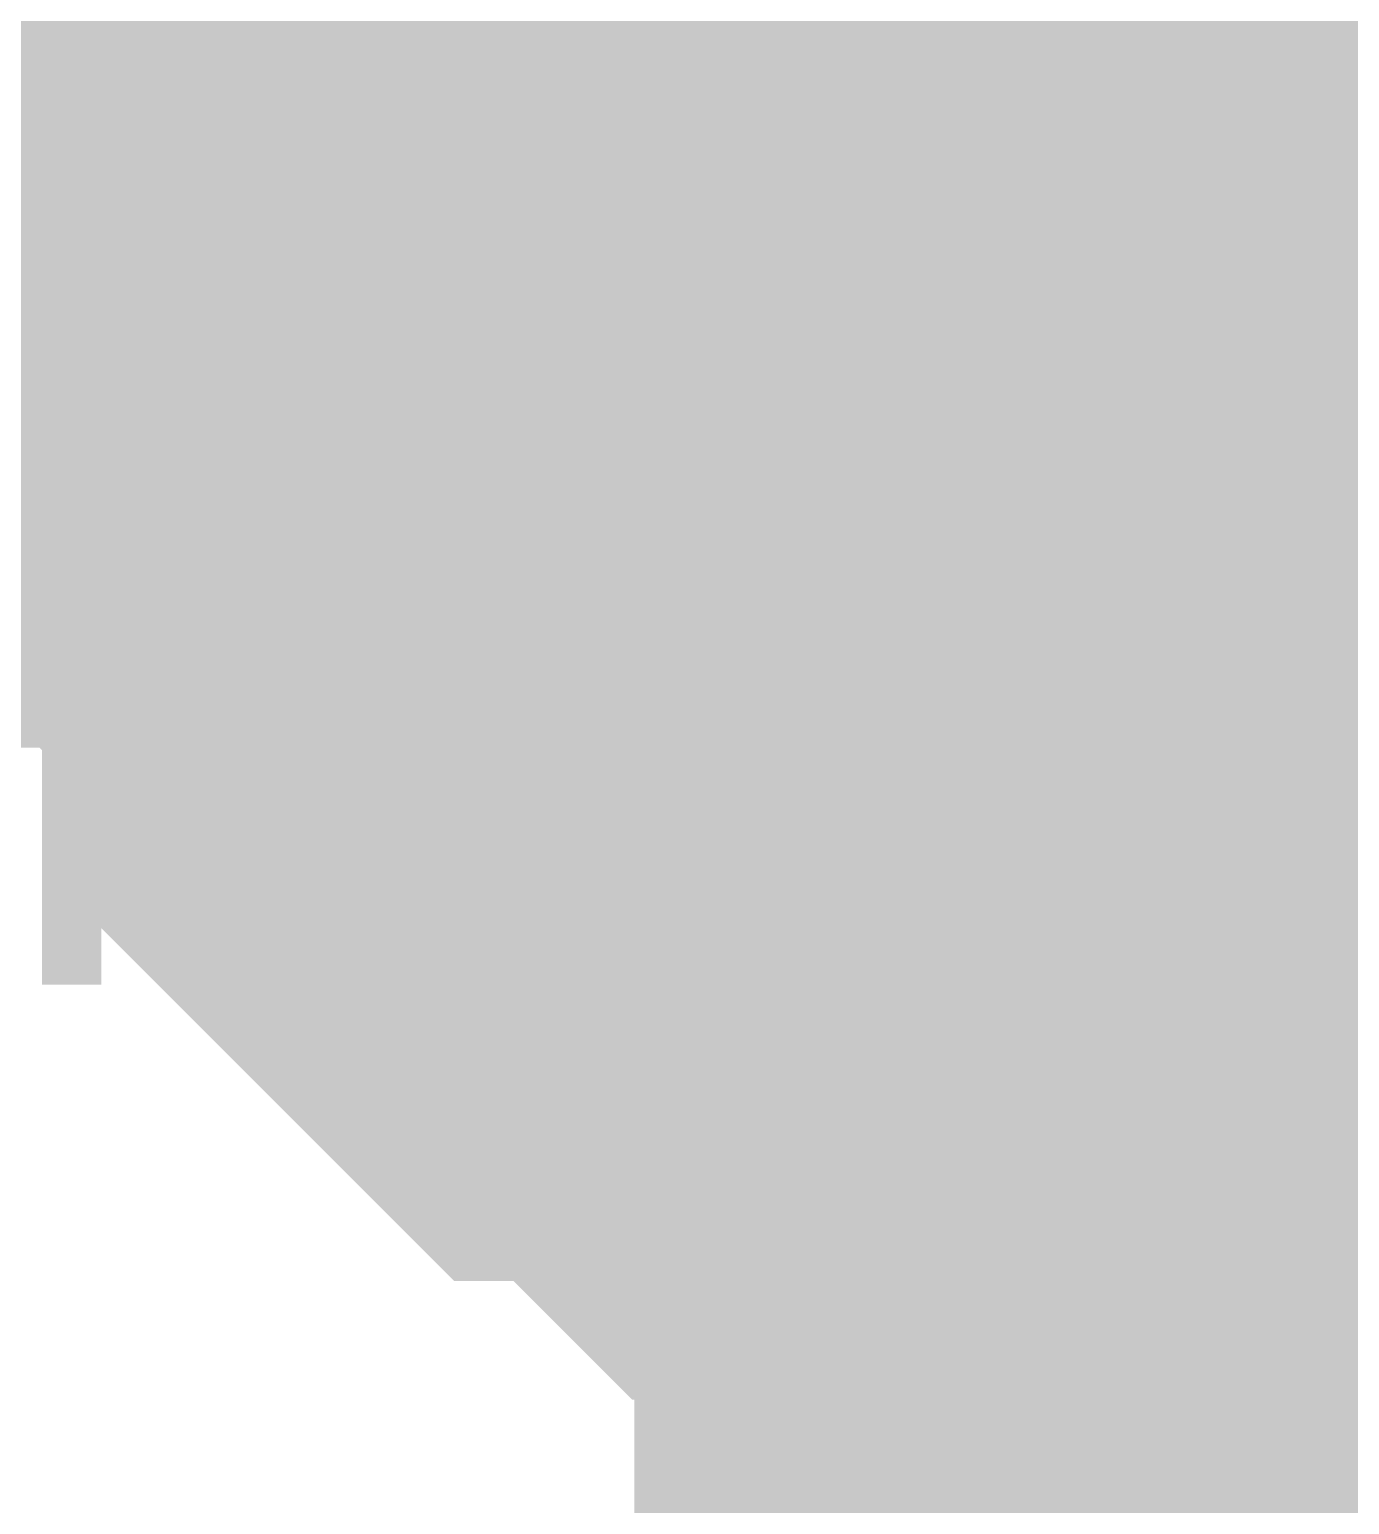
# Model space of a CAD drawing. Header units: inches. Extents: x 0 to 841, y 0 to 594.
# Drawn here: x 774.186 to 775.186, y 324.036 to 325.154 of the extents above; entities that cross this region are included whole.
import ezdxf

# ---------------------------------------------------------------- set-up
doc = ezdxf.new("R2010")
doc.units = ezdxf.units.IN
doc.layers.add('Sheet', color=255, linetype='Continuous')

msp = doc.modelspace()

# ---------------------------------------------------------------- linework, layer by layer
at = {"layer": 'Sheet'}
for points in [[(775.019, 324.9841, 0.7493, 0.7493, 0), (775.019, 327.4995, 0.7493, 0.7493, 0), (775.019, 327.4995, 0.7493, 0.7493, 0)], [(774.2554, 324.9841, 0.2997, 0.2997, 0), (774.2554, 325.029, 0.2997, 0.2997, 0), (774.2554, 325.074, 0.2997, 0.2997, 0), (774.2554, 325.074, 0.2997, 0.2997, 0), (774.2554, 325.1189, 0.2997, 0.2997, 0), (774.2554, 325.1638, 0.2997, 0.2997, 0), (774.3003, 325.2087, 0.2997, 0.2997, 0), (774.3003, 325.2536, 0.2997, 0.2997, 0), (774.3003, 325.2536, 0.2997, 0.2997, 0), (774.3452, 325.2985, 0.2997, 0.2997, 0), (774.3452, 325.3435, 0.2997, 0.2997, 0)], [(774.2554, 324.9841, 0.2997, 0.2997, 0), (774.2554, 325.029, 0.2997, 0.2997, 0), (774.2554, 325.074, 0.2997, 0.2997, 0), (774.2554, 325.074, 0.2997, 0.2997, 0), (774.2554, 325.1189, 0.2997, 0.2997, 0), (774.2554, 325.1638, 0.2997, 0.2997, 0), (774.3003, 325.2087, 0.2997, 0.2997, 0), (774.3003, 325.2536, 0.2997, 0.2997, 0), (774.3003, 325.2536, 0.2997, 0.2997, 0), (774.3452, 325.2985, 0.2997, 0.2997, 0), (774.3452, 325.3435, 0.2997, 0.2997, 0)], [(774.2554, 324.9841, 0.2997, 0.2997, 0), (774.2554, 325.029, 0.2997, 0.2997, 0), (774.2554, 325.074, 0.2997, 0.2997, 0), (774.2554, 325.074, 0.2997, 0.2997, 0), (774.2554, 325.1189, 0.2997, 0.2997, 0), (774.2554, 325.1638, 0.2997, 0.2997, 0), (774.3003, 325.2087, 0.2997, 0.2997, 0), (774.3003, 325.2536, 0.2997, 0.2997, 0), (774.3003, 325.2536, 0.2997, 0.2997, 0), (774.3452, 325.2985, 0.2997, 0.2997, 0), (774.3452, 325.3435, 0.2997, 0.2997, 0)], [(774.2554, 324.9841, 0.2997, 0.2997, 0), (774.2554, 325.029, 0.2997, 0.2997, 0), (774.2554, 325.074, 0.2997, 0.2997, 0), (774.2554, 325.074, 0.2997, 0.2997, 0), (774.2554, 325.1189, 0.2997, 0.2997, 0), (774.2554, 325.1638, 0.2997, 0.2997, 0), (774.3003, 325.2087, 0.2997, 0.2997, 0), (774.3003, 325.2536, 0.2997, 0.2997, 0), (774.3003, 325.2536, 0.2997, 0.2997, 0), (774.3452, 325.2985, 0.2997, 0.2997, 0), (774.3452, 325.3435, 0.2997, 0.2997, 0)], [(774.48, 324.9841, 0.2997, 0.2997, 0), (774.48, 325.029, 0.2997, 0.2997, 0), (774.48, 325.029, 0.2997, 0.2997, 0), (774.48, 325.074, 0.2997, 0.2997, 0), (774.48, 325.074, 0.2997, 0.2997, 0), (774.48, 325.1189, 0.2997, 0.2997, 0), (774.5249, 325.1189, 0.2997, 0.2997, 0), (774.5249, 325.1638, 0.2997, 0.2997, 0), (774.5249, 325.1638, 0.2997, 0.2997, 0), (774.5249, 325.2087, 0.2997, 0.2997, 0), (774.5249, 325.2087, 0.2997, 0.2997, 0), (774.5698, 325.2536, 0.2997, 0.2997, 0), (774.5698, 325.2536, 0.2997, 0.2997, 0), (774.5698, 325.2985, 0.2997, 0.2997, 0), (774.6147, 325.2985, 0.2997, 0.2997, 0), (774.6147, 325.2985, 0.2997, 0.2997, 0), (774.6147, 325.3435, 0.2997, 0.2997, 0)], [(774.48, 324.9841, 0.2997, 0.2997, 0), (774.48, 325.029, 0.2997, 0.2997, 0), (774.48, 325.029, 0.2997, 0.2997, 0), (774.48, 325.074, 0.2997, 0.2997, 0), (774.48, 325.074, 0.2997, 0.2997, 0), (774.48, 325.1189, 0.2997, 0.2997, 0), (774.5249, 325.1189, 0.2997, 0.2997, 0), (774.5249, 325.1638, 0.2997, 0.2997, 0), (774.5249, 325.1638, 0.2997, 0.2997, 0), (774.5249, 325.2087, 0.2997, 0.2997, 0), (774.5249, 325.2087, 0.2997, 0.2997, 0), (774.5698, 325.2536, 0.2997, 0.2997, 0), (774.5698, 325.2536, 0.2997, 0.2997, 0), (774.5698, 325.2985, 0.2997, 0.2997, 0), (774.6147, 325.2985, 0.2997, 0.2997, 0), (774.6147, 325.2985, 0.2997, 0.2997, 0), (774.6147, 325.3435, 0.2997, 0.2997, 0)], [(774.48, 324.9841, 0.2997, 0.2997, 0), (774.48, 325.029, 0.2997, 0.2997, 0), (774.48, 325.029, 0.2997, 0.2997, 0), (774.48, 325.074, 0.2997, 0.2997, 0), (774.48, 325.074, 0.2997, 0.2997, 0), (774.48, 325.1189, 0.2997, 0.2997, 0), (774.5249, 325.1189, 0.2997, 0.2997, 0), (774.5249, 325.1638, 0.2997, 0.2997, 0), (774.5249, 325.1638, 0.2997, 0.2997, 0), (774.5249, 325.2087, 0.2997, 0.2997, 0), (774.5249, 325.2087, 0.2997, 0.2997, 0), (774.5698, 325.2536, 0.2997, 0.2997, 0), (774.5698, 325.2536, 0.2997, 0.2997, 0), (774.5698, 325.2985, 0.2997, 0.2997, 0), (774.6147, 325.2985, 0.2997, 0.2997, 0), (774.6147, 325.2985, 0.2997, 0.2997, 0), (774.6147, 325.3435, 0.2997, 0.2997, 0)], [(752.5162, 324.9841, 0.7493, 0.7493, 0), (760.0171, 324.9841, 0.7493, 0.7493, 0), (775.019, 324.9841, 0.7493, 0.7493, 0)], [(775.019, 324.9841, 0.7493, 0.7493, 0), (775.019, 319.4592, 0.7493, 0.7493, 0)], [(774.2554, 324.9841, 0.0991, 0.0991, 0), (774.2554, 325.029, 0.0991, 0.0991, 0), (774.2554, 325.074, 0.0991, 0.0991, 0), (774.2554, 325.074, 0.0991, 0.0991, 0), (774.2554, 325.1189, 0.0991, 0.0991, 0), (774.2554, 325.1638, 0.0991, 0.0991, 0), (774.3003, 325.2087, 0.0991, 0.0991, 0)], [(774.2554, 324.9841, 0.0991, 0.0991, 0), (774.2554, 325.029, 0.0991, 0.0991, 0), (774.2554, 325.074, 0.0991, 0.0991, 0), (774.2554, 325.074, 0.0991, 0.0991, 0), (774.2554, 325.1189, 0.0991, 0.0991, 0), (774.2554, 325.1638, 0.0991, 0.0991, 0), (774.3003, 325.2087, 0.0991, 0.0991, 0)], [(774.2554, 324.9841, 0.0991, 0.0991, 0), (774.2554, 325.029, 0.0991, 0.0991, 0), (774.2554, 325.074, 0.0991, 0.0991, 0), (774.2554, 325.074, 0.0991, 0.0991, 0), (774.2554, 325.1189, 0.0991, 0.0991, 0), (774.2554, 325.1638, 0.0991, 0.0991, 0), (774.3003, 325.2087, 0.0991, 0.0991, 0)], [(774.2554, 324.9841, 0.0991, 0.0991, 0), (774.2554, 325.029, 0.0991, 0.0991, 0), (774.2554, 325.074, 0.0991, 0.0991, 0), (774.2554, 325.074, 0.0991, 0.0991, 0), (774.2554, 325.1189, 0.0991, 0.0991, 0), (774.2554, 325.1638, 0.0991, 0.0991, 0), (774.3003, 325.2087, 0.0991, 0.0991, 0)], [(774.48, 324.9841, 0.0991, 0.0991, 0), (774.48, 325.029, 0.0991, 0.0991, 0), (774.48, 325.029, 0.0991, 0.0991, 0), (774.48, 325.074, 0.0991, 0.0991, 0), (774.48, 325.074, 0.0991, 0.0991, 0), (774.48, 325.1189, 0.0991, 0.0991, 0), (774.5249, 325.1189, 0.0991, 0.0991, 0), (774.5249, 325.1638, 0.0991, 0.0991, 0), (774.5249, 325.1638, 0.0991, 0.0991, 0), (774.5249, 325.2087, 0.0991, 0.0991, 0)], [(774.48, 324.9841, 0.0991, 0.0991, 0), (774.48, 325.029, 0.0991, 0.0991, 0), (774.48, 325.029, 0.0991, 0.0991, 0), (774.48, 325.074, 0.0991, 0.0991, 0), (774.48, 325.074, 0.0991, 0.0991, 0), (774.48, 325.1189, 0.0991, 0.0991, 0), (774.5249, 325.1189, 0.0991, 0.0991, 0), (774.5249, 325.1638, 0.0991, 0.0991, 0), (774.5249, 325.1638, 0.0991, 0.0991, 0), (774.5249, 325.2087, 0.0991, 0.0991, 0)], [(774.48, 324.9841, 0.0991, 0.0991, 0), (774.48, 325.029, 0.0991, 0.0991, 0), (774.48, 325.029, 0.0991, 0.0991, 0), (774.48, 325.074, 0.0991, 0.0991, 0), (774.48, 325.074, 0.0991, 0.0991, 0), (774.48, 325.1189, 0.0991, 0.0991, 0), (774.5249, 325.1189, 0.0991, 0.0991, 0), (774.5249, 325.1638, 0.0991, 0.0991, 0), (774.5249, 325.1638, 0.0991, 0.0991, 0), (774.5249, 325.2087, 0.0991, 0.0991, 0)], [(775.019, 324.2205, 0.2997, 0.2997, 0), (774.974, 324.2205, 0.2997, 0.2997, 0), (774.9291, 324.2205, 0.2997, 0.2997, 0), (774.8842, 324.2205, 0.2997, 0.2997, 0), (774.8393, 324.2205, 0.2997, 0.2997, 0), (774.8393, 324.2654, 0.2997, 0.2997, 0), (774.7944, 324.2654, 0.2997, 0.2997, 0), (774.7495, 324.2654, 0.2997, 0.2997, 0), (774.7045, 324.2654, 0.2997, 0.2997, 0), (774.6596, 324.3103, 0.2997, 0.2997, 0), (774.6596, 324.3103, 0.2997, 0.2997, 0), (774.6147, 324.3553, 0.2997, 0.2997, 0), (774.5698, 324.3553, 0.2997, 0.2997, 0), (774.5698, 324.3553, 0.2997, 0.2997, 0), (774.5249, 324.4002, 0.2997, 0.2997, 0), (774.48, 324.4451, 0.2997, 0.2997, 0), (774.48, 324.4451, 0.2997, 0.2997, 0), (774.4351, 324.49, 0.2997, 0.2997, 0), (774.4351, 324.49, 0.2997, 0.2997, 0), (774.3901, 324.5349, 0.2997, 0.2997, 0), (774.3901, 324.5799, 0.2997, 0.2997, 0), (774.3452, 324.5799, 0.2997, 0.2997, 0), (774.3452, 324.6248, 0.2997, 0.2997, 0), (774.3452, 324.6697, 0.2997, 0.2997, 0), (774.3003, 324.7146, 0.2997, 0.2997, 0), (774.3003, 324.7146, 0.2997, 0.2997, 0), (774.3003, 324.7595, 0.2997, 0.2997, 0), (774.2554, 324.8044, 0.2997, 0.2997, 0), (774.2554, 324.8494, 0.2997, 0.2997, 0), (774.2554, 324.8943, 0.2997, 0.2997, 0), (774.2554, 324.8943, 0.2997, 0.2997, 0), (774.2554, 324.9392, 0.2997, 0.2997, 0), (774.2554, 324.9841, 0.2997, 0.2997, 0)], [(774.2554, 324.9841, 0.2997, 0.2997, 0), (774.2554, 324.9841, 0.2997, 0.2997, 0)], [(775.019, 324.2205, 0.2997, 0.2997, 0), (774.974, 324.2205, 0.2997, 0.2997, 0), (774.9291, 324.2205, 0.2997, 0.2997, 0), (774.8842, 324.2205, 0.2997, 0.2997, 0), (774.8393, 324.2205, 0.2997, 0.2997, 0), (774.8393, 324.2654, 0.2997, 0.2997, 0), (774.7944, 324.2654, 0.2997, 0.2997, 0), (774.7495, 324.2654, 0.2997, 0.2997, 0), (774.7045, 324.2654, 0.2997, 0.2997, 0), (774.6596, 324.3103, 0.2997, 0.2997, 0), (774.6596, 324.3103, 0.2997, 0.2997, 0), (774.6147, 324.3553, 0.2997, 0.2997, 0), (774.5698, 324.3553, 0.2997, 0.2997, 0), (774.5698, 324.3553, 0.2997, 0.2997, 0), (774.5249, 324.4002, 0.2997, 0.2997, 0), (774.48, 324.4451, 0.2997, 0.2997, 0), (774.48, 324.4451, 0.2997, 0.2997, 0), (774.4351, 324.49, 0.2997, 0.2997, 0), (774.4351, 324.49, 0.2997, 0.2997, 0), (774.3901, 324.5349, 0.2997, 0.2997, 0), (774.3901, 324.5799, 0.2997, 0.2997, 0), (774.3452, 324.5799, 0.2997, 0.2997, 0), (774.3452, 324.6248, 0.2997, 0.2997, 0), (774.3452, 324.6697, 0.2997, 0.2997, 0), (774.3003, 324.7146, 0.2997, 0.2997, 0), (774.3003, 324.7146, 0.2997, 0.2997, 0), (774.3003, 324.7595, 0.2997, 0.2997, 0), (774.2554, 324.8044, 0.2997, 0.2997, 0), (774.2554, 324.8494, 0.2997, 0.2997, 0), (774.2554, 324.8943, 0.2997, 0.2997, 0), (774.2554, 324.8943, 0.2997, 0.2997, 0), (774.2554, 324.9392, 0.2997, 0.2997, 0), (774.2554, 324.9841, 0.2997, 0.2997, 0)], [(774.2554, 324.9841, 0.2997, 0.2997, 0), (774.2554, 324.9841, 0.2997, 0.2997, 0)], [(775.019, 324.2205, 0.2997, 0.2997, 0), (774.974, 324.2205, 0.2997, 0.2997, 0), (774.9291, 324.2205, 0.2997, 0.2997, 0), (774.8842, 324.2205, 0.2997, 0.2997, 0), (774.8393, 324.2205, 0.2997, 0.2997, 0), (774.8393, 324.2654, 0.2997, 0.2997, 0), (774.7944, 324.2654, 0.2997, 0.2997, 0), (774.7495, 324.2654, 0.2997, 0.2997, 0), (774.7045, 324.2654, 0.2997, 0.2997, 0), (774.6596, 324.3103, 0.2997, 0.2997, 0), (774.6596, 324.3103, 0.2997, 0.2997, 0), (774.6147, 324.3553, 0.2997, 0.2997, 0), (774.5698, 324.3553, 0.2997, 0.2997, 0), (774.5698, 324.3553, 0.2997, 0.2997, 0), (774.5249, 324.4002, 0.2997, 0.2997, 0), (774.48, 324.4451, 0.2997, 0.2997, 0), (774.48, 324.4451, 0.2997, 0.2997, 0), (774.4351, 324.49, 0.2997, 0.2997, 0), (774.4351, 324.49, 0.2997, 0.2997, 0), (774.3901, 324.5349, 0.2997, 0.2997, 0), (774.3901, 324.5799, 0.2997, 0.2997, 0), (774.3452, 324.5799, 0.2997, 0.2997, 0), (774.3452, 324.6248, 0.2997, 0.2997, 0), (774.3452, 324.6697, 0.2997, 0.2997, 0), (774.3003, 324.7146, 0.2997, 0.2997, 0), (774.3003, 324.7146, 0.2997, 0.2997, 0), (774.3003, 324.7595, 0.2997, 0.2997, 0), (774.2554, 324.8044, 0.2997, 0.2997, 0), (774.2554, 324.8494, 0.2997, 0.2997, 0), (774.2554, 324.8943, 0.2997, 0.2997, 0), (774.2554, 324.8943, 0.2997, 0.2997, 0), (774.2554, 324.9392, 0.2997, 0.2997, 0), (774.2554, 324.9841, 0.2997, 0.2997, 0)], [(774.2554, 324.9841, 0.2997, 0.2997, 0), (774.2554, 324.9841, 0.2997, 0.2997, 0)], [(775.019, 324.2205, 0.2997, 0.2997, 0), (774.974, 324.2205, 0.2997, 0.2997, 0), (774.9291, 324.2205, 0.2997, 0.2997, 0), (774.8842, 324.2205, 0.2997, 0.2997, 0), (774.8393, 324.2205, 0.2997, 0.2997, 0), (774.8393, 324.2654, 0.2997, 0.2997, 0), (774.7944, 324.2654, 0.2997, 0.2997, 0), (774.7495, 324.2654, 0.2997, 0.2997, 0), (774.7045, 324.2654, 0.2997, 0.2997, 0), (774.6596, 324.3103, 0.2997, 0.2997, 0), (774.6596, 324.3103, 0.2997, 0.2997, 0), (774.6147, 324.3553, 0.2997, 0.2997, 0), (774.5698, 324.3553, 0.2997, 0.2997, 0), (774.5698, 324.3553, 0.2997, 0.2997, 0), (774.5249, 324.4002, 0.2997, 0.2997, 0), (774.48, 324.4451, 0.2997, 0.2997, 0), (774.48, 324.4451, 0.2997, 0.2997, 0), (774.4351, 324.49, 0.2997, 0.2997, 0), (774.4351, 324.49, 0.2997, 0.2997, 0), (774.3901, 324.5349, 0.2997, 0.2997, 0), (774.3901, 324.5799, 0.2997, 0.2997, 0), (774.3452, 324.5799, 0.2997, 0.2997, 0), (774.3452, 324.6248, 0.2997, 0.2997, 0), (774.3452, 324.6697, 0.2997, 0.2997, 0), (774.3003, 324.7146, 0.2997, 0.2997, 0), (774.3003, 324.7146, 0.2997, 0.2997, 0), (774.3003, 324.7595, 0.2997, 0.2997, 0), (774.2554, 324.8044, 0.2997, 0.2997, 0), (774.2554, 324.8494, 0.2997, 0.2997, 0), (774.2554, 324.8943, 0.2997, 0.2997, 0), (774.2554, 324.8943, 0.2997, 0.2997, 0), (774.2554, 324.9392, 0.2997, 0.2997, 0), (774.2554, 324.9841, 0.2997, 0.2997, 0)], [(774.2554, 324.9841, 0.2997, 0.2997, 0), (774.2554, 324.9841, 0.2997, 0.2997, 0)], [(775.019, 324.49, 0.2997, 0.2997, 0), (774.974, 324.49, 0.2997, 0.2997, 0), (774.974, 324.49, 0.2997, 0.2997, 0), (774.9291, 324.49, 0.2997, 0.2997, 0), (774.8842, 324.49, 0.2997, 0.2997, 0), (774.8842, 324.49, 0.2997, 0.2997, 0), (774.8393, 324.5349, 0.2997, 0.2997, 0), (774.8393, 324.5349, 0.2997, 0.2997, 0), (774.7944, 324.5349, 0.2997, 0.2997, 0), (774.7944, 324.5349, 0.2997, 0.2997, 0), (774.7495, 324.5349, 0.2997, 0.2997, 0), (774.7495, 324.5799, 0.2997, 0.2997, 0), (774.7045, 324.5799, 0.2997, 0.2997, 0), (774.7045, 324.5799, 0.2997, 0.2997, 0), (774.6596, 324.6248, 0.2997, 0.2997, 0), (774.6596, 324.6248, 0.2997, 0.2997, 0), (774.6147, 324.6248, 0.2997, 0.2997, 0), (774.6147, 324.6697, 0.2997, 0.2997, 0), (774.6147, 324.6697, 0.2997, 0.2997, 0), (774.5698, 324.6697, 0.2997, 0.2997, 0), (774.5698, 324.7146, 0.2997, 0.2997, 0), (774.5698, 324.7146, 0.2997, 0.2997, 0), (774.5249, 324.7595, 0.2997, 0.2997, 0), (774.5249, 324.7595, 0.2997, 0.2997, 0), (774.5249, 324.8044, 0.2997, 0.2997, 0), (774.5249, 324.8044, 0.2997, 0.2997, 0), (774.5249, 324.8494, 0.2997, 0.2997, 0), (774.48, 324.8494, 0.2997, 0.2997, 0), (774.48, 324.8943, 0.2997, 0.2997, 0), (774.48, 324.8943, 0.2997, 0.2997, 0), (774.48, 324.9392, 0.2997, 0.2997, 0), (774.48, 324.9392, 0.2997, 0.2997, 0), (774.48, 324.9841, 0.2997, 0.2997, 0)], [(774.48, 324.9841, 0.2997, 0.2997, 0), (774.48, 324.9841, 0.2997, 0.2997, 0)], [(775.019, 324.49, 0.2997, 0.2997, 0), (774.974, 324.49, 0.2997, 0.2997, 0), (774.974, 324.49, 0.2997, 0.2997, 0), (774.9291, 324.49, 0.2997, 0.2997, 0), (774.8842, 324.49, 0.2997, 0.2997, 0), (774.8842, 324.49, 0.2997, 0.2997, 0), (774.8393, 324.5349, 0.2997, 0.2997, 0), (774.8393, 324.5349, 0.2997, 0.2997, 0), (774.7944, 324.5349, 0.2997, 0.2997, 0), (774.7944, 324.5349, 0.2997, 0.2997, 0), (774.7495, 324.5349, 0.2997, 0.2997, 0), (774.7495, 324.5799, 0.2997, 0.2997, 0), (774.7045, 324.5799, 0.2997, 0.2997, 0), (774.7045, 324.5799, 0.2997, 0.2997, 0), (774.6596, 324.6248, 0.2997, 0.2997, 0), (774.6596, 324.6248, 0.2997, 0.2997, 0), (774.6147, 324.6248, 0.2997, 0.2997, 0), (774.6147, 324.6697, 0.2997, 0.2997, 0), (774.6147, 324.6697, 0.2997, 0.2997, 0), (774.5698, 324.6697, 0.2997, 0.2997, 0), (774.5698, 324.7146, 0.2997, 0.2997, 0), (774.5698, 324.7146, 0.2997, 0.2997, 0), (774.5249, 324.7595, 0.2997, 0.2997, 0), (774.5249, 324.7595, 0.2997, 0.2997, 0), (774.5249, 324.8044, 0.2997, 0.2997, 0), (774.5249, 324.8044, 0.2997, 0.2997, 0), (774.5249, 324.8494, 0.2997, 0.2997, 0), (774.48, 324.8494, 0.2997, 0.2997, 0), (774.48, 324.8943, 0.2997, 0.2997, 0), (774.48, 324.8943, 0.2997, 0.2997, 0), (774.48, 324.9392, 0.2997, 0.2997, 0), (774.48, 324.9392, 0.2997, 0.2997, 0), (774.48, 324.9841, 0.2997, 0.2997, 0)], [(774.48, 324.9841, 0.2997, 0.2997, 0), (774.48, 324.9841, 0.2997, 0.2997, 0)], [(775.019, 324.49, 0.2997, 0.2997, 0), (774.974, 324.49, 0.2997, 0.2997, 0), (774.974, 324.49, 0.2997, 0.2997, 0), (774.9291, 324.49, 0.2997, 0.2997, 0), (774.8842, 324.49, 0.2997, 0.2997, 0), (774.8842, 324.49, 0.2997, 0.2997, 0), (774.8393, 324.5349, 0.2997, 0.2997, 0), (774.8393, 324.5349, 0.2997, 0.2997, 0), (774.7944, 324.5349, 0.2997, 0.2997, 0), (774.7944, 324.5349, 0.2997, 0.2997, 0), (774.7495, 324.5349, 0.2997, 0.2997, 0), (774.7495, 324.5799, 0.2997, 0.2997, 0), (774.7045, 324.5799, 0.2997, 0.2997, 0), (774.7045, 324.5799, 0.2997, 0.2997, 0), (774.6596, 324.6248, 0.2997, 0.2997, 0), (774.6596, 324.6248, 0.2997, 0.2997, 0), (774.6147, 324.6248, 0.2997, 0.2997, 0), (774.6147, 324.6697, 0.2997, 0.2997, 0), (774.6147, 324.6697, 0.2997, 0.2997, 0), (774.5698, 324.6697, 0.2997, 0.2997, 0), (774.5698, 324.7146, 0.2997, 0.2997, 0), (774.5698, 324.7146, 0.2997, 0.2997, 0), (774.5249, 324.7595, 0.2997, 0.2997, 0), (774.5249, 324.7595, 0.2997, 0.2997, 0), (774.5249, 324.8044, 0.2997, 0.2997, 0), (774.5249, 324.8044, 0.2997, 0.2997, 0), (774.5249, 324.8494, 0.2997, 0.2997, 0), (774.48, 324.8494, 0.2997, 0.2997, 0), (774.48, 324.8943, 0.2997, 0.2997, 0), (774.48, 324.8943, 0.2997, 0.2997, 0), (774.48, 324.9392, 0.2997, 0.2997, 0), (774.48, 324.9392, 0.2997, 0.2997, 0), (774.48, 324.9841, 0.2997, 0.2997, 0)], [(774.48, 324.9841, 0.2997, 0.2997, 0), (774.48, 324.9841, 0.2997, 0.2997, 0)], [(775.019, 319.9982, 0.2997, 0.2997, 0), (775.019, 324.9841, 0.2997, 0.2997, 0)], [(775.019, 324.2205, 0.0991, 0.0991, 0), (774.974, 324.2205, 0.0991, 0.0991, 0), (774.9291, 324.2205, 0.0991, 0.0991, 0), (774.8842, 324.2205, 0.0991, 0.0991, 0), (774.8393, 324.2205, 0.0991, 0.0991, 0), (774.8393, 324.2654, 0.0991, 0.0991, 0), (774.7944, 324.2654, 0.0991, 0.0991, 0), (774.7495, 324.2654, 0.0991, 0.0991, 0), (774.7045, 324.2654, 0.0991, 0.0991, 0), (774.6596, 324.3103, 0.0991, 0.0991, 0), (774.6596, 324.3103, 0.0991, 0.0991, 0), (774.6147, 324.3553, 0.0991, 0.0991, 0), (774.5698, 324.3553, 0.0991, 0.0991, 0), (774.5698, 324.3553, 0.0991, 0.0991, 0), (774.5249, 324.4002, 0.0991, 0.0991, 0), (774.48, 324.4451, 0.0991, 0.0991, 0), (774.48, 324.4451, 0.0991, 0.0991, 0), (774.4351, 324.49, 0.0991, 0.0991, 0), (774.4351, 324.49, 0.0991, 0.0991, 0), (774.3901, 324.5349, 0.0991, 0.0991, 0), (774.3901, 324.5799, 0.0991, 0.0991, 0), (774.3452, 324.5799, 0.0991, 0.0991, 0), (774.3452, 324.6248, 0.0991, 0.0991, 0), (774.3452, 324.6697, 0.0991, 0.0991, 0), (774.3003, 324.7146, 0.0991, 0.0991, 0), (774.3003, 324.7146, 0.0991, 0.0991, 0), (774.3003, 324.7595, 0.0991, 0.0991, 0), (774.2554, 324.8044, 0.0991, 0.0991, 0), (774.2554, 324.8494, 0.0991, 0.0991, 0), (774.2554, 324.8943, 0.0991, 0.0991, 0), (774.2554, 324.8943, 0.0991, 0.0991, 0), (774.2554, 324.9392, 0.0991, 0.0991, 0), (774.2554, 324.9841, 0.0991, 0.0991, 0)], [(774.2554, 324.9841, 0.0991, 0.0991, 0), (774.2554, 324.9841, 0.0991, 0.0991, 0)], [(775.019, 324.2205, 0.0991, 0.0991, 0), (774.974, 324.2205, 0.0991, 0.0991, 0), (774.9291, 324.2205, 0.0991, 0.0991, 0), (774.8842, 324.2205, 0.0991, 0.0991, 0), (774.8393, 324.2205, 0.0991, 0.0991, 0), (774.8393, 324.2654, 0.0991, 0.0991, 0), (774.7944, 324.2654, 0.0991, 0.0991, 0), (774.7495, 324.2654, 0.0991, 0.0991, 0), (774.7045, 324.2654, 0.0991, 0.0991, 0), (774.6596, 324.3103, 0.0991, 0.0991, 0), (774.6596, 324.3103, 0.0991, 0.0991, 0), (774.6147, 324.3553, 0.0991, 0.0991, 0), (774.5698, 324.3553, 0.0991, 0.0991, 0), (774.5698, 324.3553, 0.0991, 0.0991, 0), (774.5249, 324.4002, 0.0991, 0.0991, 0), (774.48, 324.4451, 0.0991, 0.0991, 0), (774.48, 324.4451, 0.0991, 0.0991, 0), (774.4351, 324.49, 0.0991, 0.0991, 0), (774.4351, 324.49, 0.0991, 0.0991, 0), (774.3901, 324.5349, 0.0991, 0.0991, 0), (774.3901, 324.5799, 0.0991, 0.0991, 0), (774.3452, 324.5799, 0.0991, 0.0991, 0), (774.3452, 324.6248, 0.0991, 0.0991, 0), (774.3452, 324.6697, 0.0991, 0.0991, 0), (774.3003, 324.7146, 0.0991, 0.0991, 0), (774.3003, 324.7146, 0.0991, 0.0991, 0), (774.3003, 324.7595, 0.0991, 0.0991, 0), (774.2554, 324.8044, 0.0991, 0.0991, 0), (774.2554, 324.8494, 0.0991, 0.0991, 0), (774.2554, 324.8943, 0.0991, 0.0991, 0), (774.2554, 324.8943, 0.0991, 0.0991, 0), (774.2554, 324.9392, 0.0991, 0.0991, 0), (774.2554, 324.9841, 0.0991, 0.0991, 0)], [(774.2554, 324.9841, 0.0991, 0.0991, 0), (774.2554, 324.9841, 0.0991, 0.0991, 0)], [(775.019, 324.2205, 0.0991, 0.0991, 0), (774.974, 324.2205, 0.0991, 0.0991, 0), (774.9291, 324.2205, 0.0991, 0.0991, 0), (774.8842, 324.2205, 0.0991, 0.0991, 0), (774.8393, 324.2205, 0.0991, 0.0991, 0), (774.8393, 324.2654, 0.0991, 0.0991, 0), (774.7944, 324.2654, 0.0991, 0.0991, 0), (774.7495, 324.2654, 0.0991, 0.0991, 0), (774.7045, 324.2654, 0.0991, 0.0991, 0), (774.6596, 324.3103, 0.0991, 0.0991, 0), (774.6596, 324.3103, 0.0991, 0.0991, 0), (774.6147, 324.3553, 0.0991, 0.0991, 0), (774.5698, 324.3553, 0.0991, 0.0991, 0), (774.5698, 324.3553, 0.0991, 0.0991, 0), (774.5249, 324.4002, 0.0991, 0.0991, 0), (774.48, 324.4451, 0.0991, 0.0991, 0), (774.48, 324.4451, 0.0991, 0.0991, 0), (774.4351, 324.49, 0.0991, 0.0991, 0), (774.4351, 324.49, 0.0991, 0.0991, 0), (774.3901, 324.5349, 0.0991, 0.0991, 0), (774.3901, 324.5799, 0.0991, 0.0991, 0), (774.3452, 324.5799, 0.0991, 0.0991, 0), (774.3452, 324.6248, 0.0991, 0.0991, 0), (774.3452, 324.6697, 0.0991, 0.0991, 0), (774.3003, 324.7146, 0.0991, 0.0991, 0), (774.3003, 324.7146, 0.0991, 0.0991, 0), (774.3003, 324.7595, 0.0991, 0.0991, 0), (774.2554, 324.8044, 0.0991, 0.0991, 0), (774.2554, 324.8494, 0.0991, 0.0991, 0), (774.2554, 324.8943, 0.0991, 0.0991, 0), (774.2554, 324.8943, 0.0991, 0.0991, 0), (774.2554, 324.9392, 0.0991, 0.0991, 0), (774.2554, 324.9841, 0.0991, 0.0991, 0)], [(774.2554, 324.9841, 0.0991, 0.0991, 0), (774.2554, 324.9841, 0.0991, 0.0991, 0)], [(775.019, 324.2205, 0.0991, 0.0991, 0), (774.974, 324.2205, 0.0991, 0.0991, 0), (774.9291, 324.2205, 0.0991, 0.0991, 0), (774.8842, 324.2205, 0.0991, 0.0991, 0), (774.8393, 324.2205, 0.0991, 0.0991, 0), (774.8393, 324.2654, 0.0991, 0.0991, 0), (774.7944, 324.2654, 0.0991, 0.0991, 0), (774.7495, 324.2654, 0.0991, 0.0991, 0), (774.7045, 324.2654, 0.0991, 0.0991, 0), (774.6596, 324.3103, 0.0991, 0.0991, 0), (774.6596, 324.3103, 0.0991, 0.0991, 0), (774.6147, 324.3553, 0.0991, 0.0991, 0), (774.5698, 324.3553, 0.0991, 0.0991, 0), (774.5698, 324.3553, 0.0991, 0.0991, 0), (774.5249, 324.4002, 0.0991, 0.0991, 0), (774.48, 324.4451, 0.0991, 0.0991, 0), (774.48, 324.4451, 0.0991, 0.0991, 0), (774.4351, 324.49, 0.0991, 0.0991, 0), (774.4351, 324.49, 0.0991, 0.0991, 0), (774.3901, 324.5349, 0.0991, 0.0991, 0), (774.3901, 324.5799, 0.0991, 0.0991, 0), (774.3452, 324.5799, 0.0991, 0.0991, 0), (774.3452, 324.6248, 0.0991, 0.0991, 0), (774.3452, 324.6697, 0.0991, 0.0991, 0), (774.3003, 324.7146, 0.0991, 0.0991, 0), (774.3003, 324.7146, 0.0991, 0.0991, 0), (774.3003, 324.7595, 0.0991, 0.0991, 0), (774.2554, 324.8044, 0.0991, 0.0991, 0), (774.2554, 324.8494, 0.0991, 0.0991, 0), (774.2554, 324.8943, 0.0991, 0.0991, 0), (774.2554, 324.8943, 0.0991, 0.0991, 0), (774.2554, 324.9392, 0.0991, 0.0991, 0), (774.2554, 324.9841, 0.0991, 0.0991, 0)], [(774.2554, 324.9841, 0.0991, 0.0991, 0), (774.2554, 324.9841, 0.0991, 0.0991, 0)], [(775.019, 324.49, 0.0991, 0.0991, 0), (774.974, 324.49, 0.0991, 0.0991, 0), (774.974, 324.49, 0.0991, 0.0991, 0), (774.9291, 324.49, 0.0991, 0.0991, 0), (774.8842, 324.49, 0.0991, 0.0991, 0), (774.8842, 324.49, 0.0991, 0.0991, 0), (774.8393, 324.5349, 0.0991, 0.0991, 0), (774.8393, 324.5349, 0.0991, 0.0991, 0), (774.7944, 324.5349, 0.0991, 0.0991, 0), (774.7944, 324.5349, 0.0991, 0.0991, 0), (774.7495, 324.5349, 0.0991, 0.0991, 0), (774.7495, 324.5799, 0.0991, 0.0991, 0), (774.7045, 324.5799, 0.0991, 0.0991, 0), (774.7045, 324.5799, 0.0991, 0.0991, 0), (774.6596, 324.6248, 0.0991, 0.0991, 0), (774.6596, 324.6248, 0.0991, 0.0991, 0), (774.6147, 324.6248, 0.0991, 0.0991, 0), (774.6147, 324.6697, 0.0991, 0.0991, 0), (774.6147, 324.6697, 0.0991, 0.0991, 0), (774.5698, 324.6697, 0.0991, 0.0991, 0), (774.5698, 324.7146, 0.0991, 0.0991, 0), (774.5698, 324.7146, 0.0991, 0.0991, 0), (774.5249, 324.7595, 0.0991, 0.0991, 0), (774.5249, 324.7595, 0.0991, 0.0991, 0), (774.5249, 324.8044, 0.0991, 0.0991, 0), (774.5249, 324.8044, 0.0991, 0.0991, 0), (774.5249, 324.8494, 0.0991, 0.0991, 0), (774.48, 324.8494, 0.0991, 0.0991, 0), (774.48, 324.8943, 0.0991, 0.0991, 0), (774.48, 324.8943, 0.0991, 0.0991, 0), (774.48, 324.9392, 0.0991, 0.0991, 0), (774.48, 324.9392, 0.0991, 0.0991, 0), (774.48, 324.9841, 0.0991, 0.0991, 0)], [(774.48, 324.9841, 0.0991, 0.0991, 0), (774.48, 324.9841, 0.0991, 0.0991, 0)], [(775.019, 324.49, 0.0991, 0.0991, 0), (774.974, 324.49, 0.0991, 0.0991, 0), (774.974, 324.49, 0.0991, 0.0991, 0), (774.9291, 324.49, 0.0991, 0.0991, 0), (774.8842, 324.49, 0.0991, 0.0991, 0), (774.8842, 324.49, 0.0991, 0.0991, 0), (774.8393, 324.5349, 0.0991, 0.0991, 0), (774.8393, 324.5349, 0.0991, 0.0991, 0), (774.7944, 324.5349, 0.0991, 0.0991, 0), (774.7944, 324.5349, 0.0991, 0.0991, 0), (774.7495, 324.5349, 0.0991, 0.0991, 0), (774.7495, 324.5799, 0.0991, 0.0991, 0), (774.7045, 324.5799, 0.0991, 0.0991, 0), (774.7045, 324.5799, 0.0991, 0.0991, 0), (774.6596, 324.6248, 0.0991, 0.0991, 0), (774.6596, 324.6248, 0.0991, 0.0991, 0), (774.6147, 324.6248, 0.0991, 0.0991, 0), (774.6147, 324.6697, 0.0991, 0.0991, 0), (774.6147, 324.6697, 0.0991, 0.0991, 0), (774.5698, 324.6697, 0.0991, 0.0991, 0), (774.5698, 324.7146, 0.0991, 0.0991, 0), (774.5698, 324.7146, 0.0991, 0.0991, 0), (774.5249, 324.7595, 0.0991, 0.0991, 0), (774.5249, 324.7595, 0.0991, 0.0991, 0), (774.5249, 324.8044, 0.0991, 0.0991, 0), (774.5249, 324.8044, 0.0991, 0.0991, 0), (774.5249, 324.8494, 0.0991, 0.0991, 0), (774.48, 324.8494, 0.0991, 0.0991, 0), (774.48, 324.8943, 0.0991, 0.0991, 0), (774.48, 324.8943, 0.0991, 0.0991, 0), (774.48, 324.9392, 0.0991, 0.0991, 0), (774.48, 324.9392, 0.0991, 0.0991, 0), (774.48, 324.9841, 0.0991, 0.0991, 0)], [(774.48, 324.9841, 0.0991, 0.0991, 0), (774.48, 324.9841, 0.0991, 0.0991, 0)], [(775.019, 324.49, 0.0991, 0.0991, 0), (774.974, 324.49, 0.0991, 0.0991, 0), (774.974, 324.49, 0.0991, 0.0991, 0), (774.9291, 324.49, 0.0991, 0.0991, 0), (774.8842, 324.49, 0.0991, 0.0991, 0), (774.8842, 324.49, 0.0991, 0.0991, 0), (774.8393, 324.5349, 0.0991, 0.0991, 0), (774.8393, 324.5349, 0.0991, 0.0991, 0), (774.7944, 324.5349, 0.0991, 0.0991, 0), (774.7944, 324.5349, 0.0991, 0.0991, 0), (774.7495, 324.5349, 0.0991, 0.0991, 0), (774.7495, 324.5799, 0.0991, 0.0991, 0), (774.7045, 324.5799, 0.0991, 0.0991, 0), (774.7045, 324.5799, 0.0991, 0.0991, 0), (774.6596, 324.6248, 0.0991, 0.0991, 0), (774.6596, 324.6248, 0.0991, 0.0991, 0), (774.6147, 324.6248, 0.0991, 0.0991, 0), (774.6147, 324.6697, 0.0991, 0.0991, 0), (774.6147, 324.6697, 0.0991, 0.0991, 0), (774.5698, 324.6697, 0.0991, 0.0991, 0), (774.5698, 324.7146, 0.0991, 0.0991, 0), (774.5698, 324.7146, 0.0991, 0.0991, 0), (774.5249, 324.7595, 0.0991, 0.0991, 0), (774.5249, 324.7595, 0.0991, 0.0991, 0), (774.5249, 324.8044, 0.0991, 0.0991, 0), (774.5249, 324.8044, 0.0991, 0.0991, 0), (774.5249, 324.8494, 0.0991, 0.0991, 0), (774.48, 324.8494, 0.0991, 0.0991, 0), (774.48, 324.8943, 0.0991, 0.0991, 0), (774.48, 324.8943, 0.0991, 0.0991, 0), (774.48, 324.9392, 0.0991, 0.0991, 0), (774.48, 324.9392, 0.0991, 0.0991, 0), (774.48, 324.9841, 0.0991, 0.0991, 0)], [(774.48, 324.9841, 0.0991, 0.0991, 0), (774.48, 324.9841, 0.0991, 0.0991, 0)], [(775.3783, 324.6248, 0.2997, 0.2997, 0), (775.3334, 324.6248, 0.2997, 0.2997, 0), (775.3334, 324.6248, 0.2997, 0.2997, 0), (775.3334, 324.5799, 0.2997, 0.2997, 0), (775.2885, 324.5799, 0.2997, 0.2997, 0), (775.2885, 324.5799, 0.2997, 0.2997, 0), (775.2435, 324.5349, 0.2997, 0.2997, 0), (775.2435, 324.5349, 0.2997, 0.2997, 0), (775.1986, 324.5349, 0.2997, 0.2997, 0), (775.1986, 324.5349, 0.2997, 0.2997, 0), (775.1537, 324.5349, 0.2997, 0.2997, 0), (775.1537, 324.49, 0.2997, 0.2997, 0), (775.1088, 324.49, 0.2997, 0.2997, 0), (775.1088, 324.49, 0.2997, 0.2997, 0), (775.0639, 324.49, 0.2997, 0.2997, 0), (775.0639, 324.49, 0.2997, 0.2997, 0), (775.019, 324.49, 0.2997, 0.2997, 0)], [(775.3783, 324.6248, 0.2997, 0.2997, 0), (775.3334, 324.6248, 0.2997, 0.2997, 0), (775.3334, 324.6248, 0.2997, 0.2997, 0), (775.3334, 324.5799, 0.2997, 0.2997, 0), (775.2885, 324.5799, 0.2997, 0.2997, 0), (775.2885, 324.5799, 0.2997, 0.2997, 0), (775.2435, 324.5349, 0.2997, 0.2997, 0), (775.2435, 324.5349, 0.2997, 0.2997, 0), (775.1986, 324.5349, 0.2997, 0.2997, 0), (775.1986, 324.5349, 0.2997, 0.2997, 0), (775.1537, 324.5349, 0.2997, 0.2997, 0), (775.1537, 324.49, 0.2997, 0.2997, 0), (775.1088, 324.49, 0.2997, 0.2997, 0), (775.1088, 324.49, 0.2997, 0.2997, 0), (775.0639, 324.49, 0.2997, 0.2997, 0), (775.0639, 324.49, 0.2997, 0.2997, 0), (775.019, 324.49, 0.2997, 0.2997, 0)], [(775.3783, 324.6248, 0.2997, 0.2997, 0), (775.3334, 324.6248, 0.2997, 0.2997, 0), (775.3334, 324.6248, 0.2997, 0.2997, 0), (775.3334, 324.5799, 0.2997, 0.2997, 0), (775.2885, 324.5799, 0.2997, 0.2997, 0), (775.2885, 324.5799, 0.2997, 0.2997, 0), (775.2435, 324.5349, 0.2997, 0.2997, 0), (775.2435, 324.5349, 0.2997, 0.2997, 0), (775.1986, 324.5349, 0.2997, 0.2997, 0), (775.1986, 324.5349, 0.2997, 0.2997, 0), (775.1537, 324.5349, 0.2997, 0.2997, 0), (775.1537, 324.49, 0.2997, 0.2997, 0), (775.1088, 324.49, 0.2997, 0.2997, 0), (775.1088, 324.49, 0.2997, 0.2997, 0), (775.0639, 324.49, 0.2997, 0.2997, 0), (775.0639, 324.49, 0.2997, 0.2997, 0), (775.019, 324.49, 0.2997, 0.2997, 0)], [(775.2435, 324.5349, 0.0991, 0.0991, 0), (775.1986, 324.5349, 0.0991, 0.0991, 0), (775.1986, 324.5349, 0.0991, 0.0991, 0), (775.1537, 324.5349, 0.0991, 0.0991, 0), (775.1537, 324.49, 0.0991, 0.0991, 0), (775.1088, 324.49, 0.0991, 0.0991, 0), (775.1088, 324.49, 0.0991, 0.0991, 0), (775.0639, 324.49, 0.0991, 0.0991, 0), (775.0639, 324.49, 0.0991, 0.0991, 0), (775.019, 324.49, 0.0991, 0.0991, 0)], [(775.2435, 324.5349, 0.0991, 0.0991, 0), (775.1986, 324.5349, 0.0991, 0.0991, 0), (775.1986, 324.5349, 0.0991, 0.0991, 0), (775.1537, 324.5349, 0.0991, 0.0991, 0), (775.1537, 324.49, 0.0991, 0.0991, 0), (775.1088, 324.49, 0.0991, 0.0991, 0), (775.1088, 324.49, 0.0991, 0.0991, 0), (775.0639, 324.49, 0.0991, 0.0991, 0), (775.0639, 324.49, 0.0991, 0.0991, 0), (775.019, 324.49, 0.0991, 0.0991, 0)], [(775.2435, 324.5349, 0.0991, 0.0991, 0), (775.1986, 324.5349, 0.0991, 0.0991, 0), (775.1986, 324.5349, 0.0991, 0.0991, 0), (775.1537, 324.5349, 0.0991, 0.0991, 0), (775.1537, 324.49, 0.0991, 0.0991, 0), (775.1088, 324.49, 0.0991, 0.0991, 0), (775.1088, 324.49, 0.0991, 0.0991, 0), (775.0639, 324.49, 0.0991, 0.0991, 0), (775.0639, 324.49, 0.0991, 0.0991, 0), (775.019, 324.49, 0.0991, 0.0991, 0)], [(775.3783, 324.3103, 0.2997, 0.2997, 0), (775.3334, 324.3103, 0.2997, 0.2997, 0), (775.2885, 324.2654, 0.2997, 0.2997, 0), (775.2885, 324.2654, 0.2997, 0.2997, 0), (775.2435, 324.2654, 0.2997, 0.2997, 0), (775.1986, 324.2654, 0.2997, 0.2997, 0), (775.1537, 324.2205, 0.2997, 0.2997, 0), (775.1088, 324.2205, 0.2997, 0.2997, 0), (775.1088, 324.2205, 0.2997, 0.2997, 0), (775.0639, 324.2205, 0.2997, 0.2997, 0), (775.019, 324.2205, 0.2997, 0.2997, 0)], [(775.3783, 324.3103, 0.2997, 0.2997, 0), (775.3334, 324.3103, 0.2997, 0.2997, 0), (775.2885, 324.2654, 0.2997, 0.2997, 0), (775.2885, 324.2654, 0.2997, 0.2997, 0), (775.2435, 324.2654, 0.2997, 0.2997, 0), (775.1986, 324.2654, 0.2997, 0.2997, 0), (775.1537, 324.2205, 0.2997, 0.2997, 0), (775.1088, 324.2205, 0.2997, 0.2997, 0), (775.1088, 324.2205, 0.2997, 0.2997, 0), (775.0639, 324.2205, 0.2997, 0.2997, 0), (775.019, 324.2205, 0.2997, 0.2997, 0)], [(775.3783, 324.3103, 0.2997, 0.2997, 0), (775.3334, 324.3103, 0.2997, 0.2997, 0), (775.2885, 324.2654, 0.2997, 0.2997, 0), (775.2885, 324.2654, 0.2997, 0.2997, 0), (775.2435, 324.2654, 0.2997, 0.2997, 0), (775.1986, 324.2654, 0.2997, 0.2997, 0), (775.1537, 324.2205, 0.2997, 0.2997, 0), (775.1088, 324.2205, 0.2997, 0.2997, 0), (775.1088, 324.2205, 0.2997, 0.2997, 0), (775.0639, 324.2205, 0.2997, 0.2997, 0), (775.019, 324.2205, 0.2997, 0.2997, 0)], [(775.3783, 324.3103, 0.2997, 0.2997, 0), (775.3334, 324.3103, 0.2997, 0.2997, 0), (775.2885, 324.2654, 0.2997, 0.2997, 0), (775.2885, 324.2654, 0.2997, 0.2997, 0), (775.2435, 324.2654, 0.2997, 0.2997, 0), (775.1986, 324.2654, 0.2997, 0.2997, 0), (775.1537, 324.2205, 0.2997, 0.2997, 0), (775.1088, 324.2205, 0.2997, 0.2997, 0), (775.1088, 324.2205, 0.2997, 0.2997, 0), (775.0639, 324.2205, 0.2997, 0.2997, 0), (775.019, 324.2205, 0.2997, 0.2997, 0)], [(775.2435, 324.2654, 0.0991, 0.0991, 0), (775.1986, 324.2654, 0.0991, 0.0991, 0), (775.1537, 324.2205, 0.0991, 0.0991, 0), (775.1088, 324.2205, 0.0991, 0.0991, 0), (775.1088, 324.2205, 0.0991, 0.0991, 0), (775.0639, 324.2205, 0.0991, 0.0991, 0), (775.019, 324.2205, 0.0991, 0.0991, 0)], [(775.2435, 324.2654, 0.0991, 0.0991, 0), (775.1986, 324.2654, 0.0991, 0.0991, 0), (775.1537, 324.2205, 0.0991, 0.0991, 0), (775.1088, 324.2205, 0.0991, 0.0991, 0), (775.1088, 324.2205, 0.0991, 0.0991, 0), (775.0639, 324.2205, 0.0991, 0.0991, 0), (775.019, 324.2205, 0.0991, 0.0991, 0)], [(775.2435, 324.2654, 0.0991, 0.0991, 0), (775.1986, 324.2654, 0.0991, 0.0991, 0), (775.1537, 324.2205, 0.0991, 0.0991, 0), (775.1088, 324.2205, 0.0991, 0.0991, 0), (775.1088, 324.2205, 0.0991, 0.0991, 0), (775.0639, 324.2205, 0.0991, 0.0991, 0), (775.019, 324.2205, 0.0991, 0.0991, 0)], [(775.2435, 324.2654, 0.0991, 0.0991, 0), (775.1986, 324.2654, 0.0991, 0.0991, 0), (775.1537, 324.2205, 0.0991, 0.0991, 0), (775.1088, 324.2205, 0.0991, 0.0991, 0), (775.1088, 324.2205, 0.0991, 0.0991, 0), (775.0639, 324.2205, 0.0991, 0.0991, 0), (775.019, 324.2205, 0.0991, 0.0991, 0)]]:
    msp.add_lwpolyline(points, format="xyseb", dxfattribs=at)
msp.add_lwpolyline([(774.7459, 324.9996, 0.508, 0.508, 1), (775.2539, 324.9996, 0.508, 0.508, 1)], format="xyseb", close=True, dxfattribs=at)

doc.saveas('drawing.dxf')
